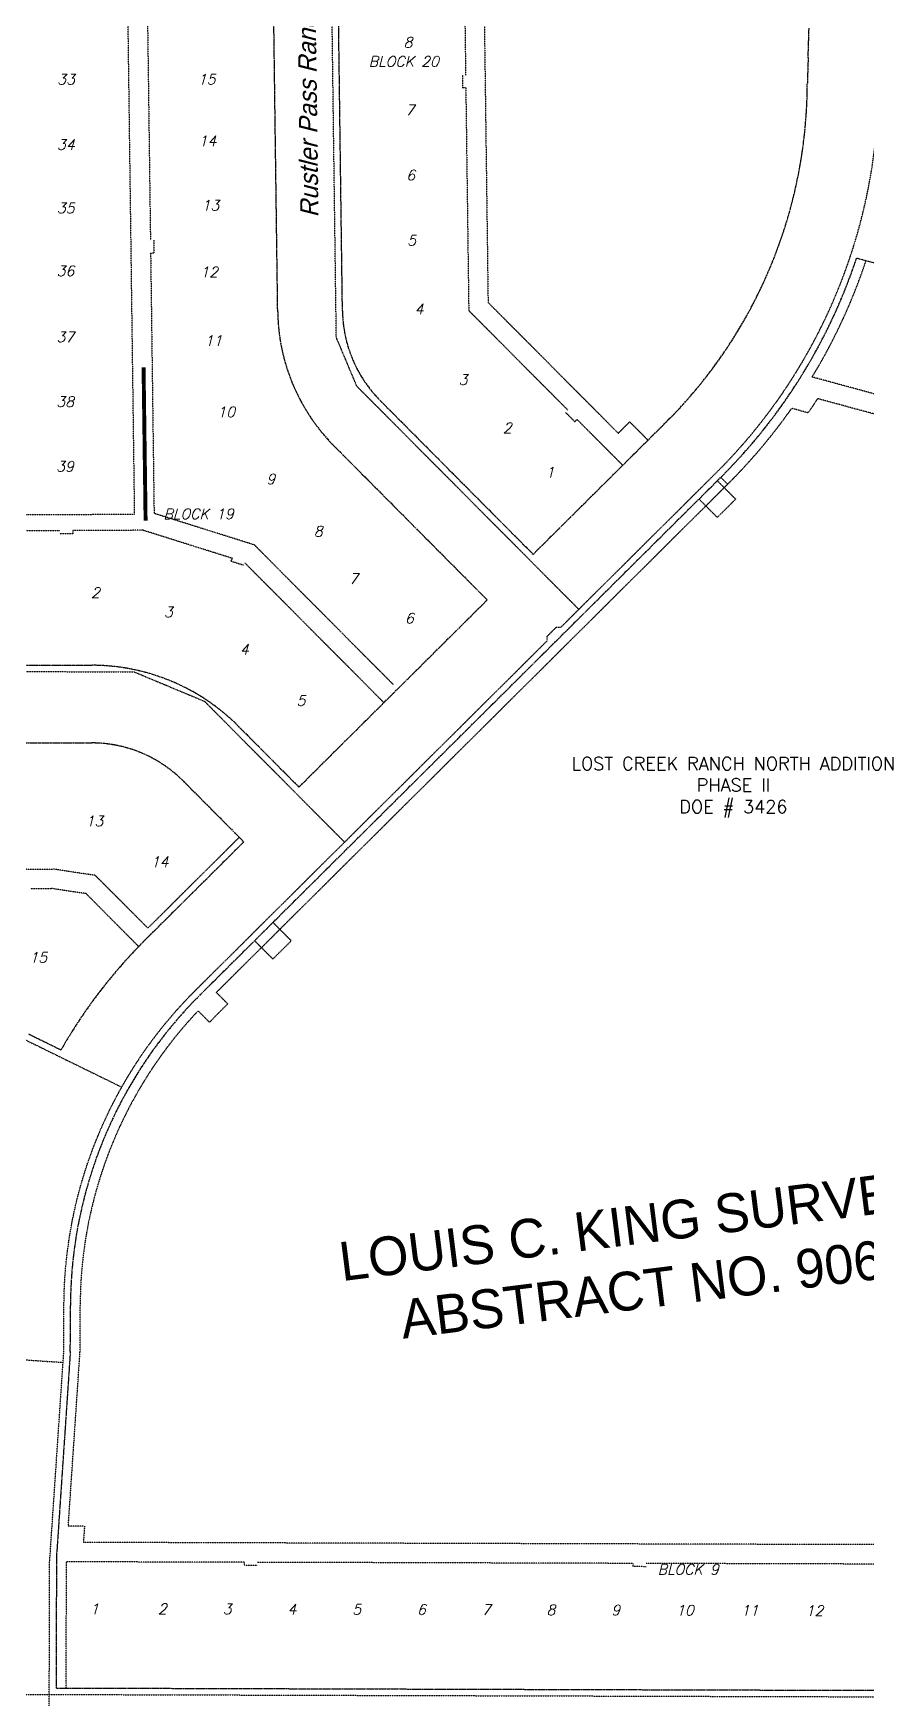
# Model space of a CAD drawing. Header units: feet. Extents: x 2327405 to 2393004, y 6977726 to 7089689.
# Drawn here: x 2340640 to 2341284, y 7041800 to 7043086 of the extents above; entities that cross this region are included whole.
import ezdxf

# ---------------------------------------------------------------- set-up
doc = ezdxf.new("R2010")
doc.units = ezdxf.units.FT
doc.header["$MEASUREMENT"] = 0
for name, pattern in [('HIDDEN2', [0.1875, 0.125, -0.0625]), ('HIDN200', [0.75, 0.5, -0.25]), ('HIDN50', [0.1875, 0.125, -0.0625]), ('PHNTM50', [1.5, 1, -0.1, 0.1, -0.1, 0.1, -0.1])]:
    doc.linetypes.add(name, pattern=pattern)
doc.layers.get('0').update_dxf_attribs({"linetype": 'CONTINUOUS'})
for name, color, linetype in [('s-adjoiner-txt', 2, 'CONTINUOUS'), ('s-easement', 252, 'HIDDEN2'), ('s-lot no.', 252, 'CONTINUOUS'), ('s-row', 252, 'PHNTM50'), ('s-street names', 252, 'CONTINUOUS'), ('s-survey-abs', 252, 'CONTINUOUS'), ('s-w', 251, 'HIDN50'), ('s-wall', 252, 'HIDN200')]:
    doc.layers.add(name, color=color, linetype=linetype)
doc.styles.add('L100', font='simplex.shx', dxfattribs={"height": 10})
doc.styles.add('ls100', font='simplex', dxfattribs={"oblique": 15, "height": 10})
doc.styles.add('LS80', font='simplex.shx', dxfattribs={"oblique": 15, "height": 8})
doc.styles.add('SHADOW', font='shadow')
doc.styles.add('TB', font='tb-ld.shx', dxfattribs={"oblique": 15, "height": 1.377953})

# ---------------------------------------------------------------- blocks, each defined once
blk = doc.blocks.new('2005042-10b')
at = {"layer": 's-easement'}
for p, q in [((2340718.61586, 7042715.07052), (2340710.45181, 7043328.48555)), ((2340987.02761, 7043211.91539), (2340991.4639, 7042878.59013)), ((2340972.19529, 7043199.21688), (2340974.12495, 7043054.22972)), ((2340727.47296, 7043176.72369), (2340730.79996, 7042926.74583)), ((2340971.62518, 7043054.19645), (2340971.75826, 7043044.19733)), ((2340974.25803, 7043044.2306), (2340971.75826, 7043044.19733)), ((2340974.25803, 7043044.2306), (2340976.54603, 7042872.31923)), ((2340733.29974, 7042926.7791), (2340733.43282, 7042916.77998)), ((2340730.93304, 7042916.74671), (2340733.43282, 7042916.77998)), ((2340730.93304, 7042916.74671), (2340733.60972, 7042715.63145)), ((2340976.54603, 7042872.31923), (2341053.09054, 7042795.33941)), ((2340991.4639, 7042878.59013), (2341091.93114, 7042777.55154)), ((2341357.15197, 7042789.5797), (2341241.65866, 7042820.95588)), ((2341361.32766, 7042772.90161), (2341245.93668, 7042804.24998)), ((2341051.31777, 7042793.57667), (2341058.36876, 7042786.48558)), ((2341238.62465, 7042793.28337), (2341225.81837, 7042796.76246)), ((2341058.36876, 7042786.48558), (2341060.14153, 7042788.24833)), ((2341060.14153, 7042788.24833), (2341095.39648, 7042752.79288)), ((2341091.93114, 7042777.55154), (2341100.795, 7042786.36528)), ((2341114.89698, 7042772.18311), (2341100.795, 7042786.36528)), ((2341168.46747, 7042740.8637), (2341182.58259, 7042726.66831)), ((2341171.106, 7042743.46104), (2341176.39425, 7042738.14272)), ((2341154.29843, 7042726.74851), (2341168.40041, 7042712.56633)), ((2341168.40041, 7042712.56633), (2341182.58259, 7042726.66831)), ((2340605.84856, 7042714.55111), (2340718.61586, 7042715.07052)), ((2340811.07056, 7042691.26682), (2340733.60972, 7042715.63145)), ((2340660.81405, 7042702.30415), (2340605.81311, 7042702.05081)), ((2340670.80713, 7042699.85015), (2340660.80696, 7042699.80409)), ((2340670.81422, 7042702.35021), (2340670.80713, 7042699.85015)), ((2340725.04776, 7042702.60001), (2340670.81422, 7042702.35021)), ((2340794.03952, 7042680.89926), (2340725.04776, 7042702.60001)), ((2340811.07056, 7042691.26682), (2340918.13932, 7042583.58917)), ((2340792.91859, 7042678.63108), (2340794.03952, 7042680.89926)), ((2340802.57245, 7042675.59455), (2340792.91859, 7042678.63108)), ((2340803.5447, 7042677.56187), (2340911.02818, 7042569.46714)), ((2340728.78935, 7042395.30993), (2340799.36358, 7042465.48508)), ((2340559.99332, 7042441.20267), (2340655.53991, 7042440.93176)), ((2340688.22473, 7042436.04416), (2340655.53991, 7042440.93176)), ((2340688.22473, 7042436.04416), (2340728.78935, 7042395.30993)), ((2340638.16199, 7042425.98097), (2340654.40344, 7042425.93492)), ((2340681.098, 7042421.94309), (2340654.40344, 7042425.93492)), ((2340681.098, 7042421.94309), (2340721.68483, 7042381.18656)), ((2340839.50113, 7042385.52691), (2340825.39915, 7042399.70908)), ((2340825.31896, 7042371.42493), (2340811.21698, 7042385.6071)), ((2340825.31896, 7042371.42493), (2340839.50113, 7042385.52691)), ((2340781.68446, 7042345.66493), (2340790.4982, 7042336.80107)), ((2340767.60833, 7042331.45629), (2340776.42622, 7042322.58826)), ((2340783.40711, 7042329.75008), (2340790.4982, 7042336.80107)), ((2340676.43905, 7042068.12932), (2340676.54013, 7042103.77801)), ((2340667.36291, 7041933.3962), (2340676.43905, 7042068.12932)), ((2340679.88884, 7041933.36068), (2340667.36291, 7041933.3962)), ((2340679.88884, 7041933.36068), (2340679.04695, 7041920.86302)), ((2340665.70257, 7041808.4004), (2340665.97902, 7041905.90001)), ((2340803.47847, 7041905.51014), (2340665.97902, 7041905.90001)), ((2340803.47138, 7041903.01015), (2340803.47847, 7041905.51014)), ((2340813.47134, 7041902.9818), (2340803.47138, 7041903.01015)), ((2341103.47726, 7041904.65952), (2340813.47843, 7041905.48179)), ((2341103.47018, 7041902.15953), (2341103.47726, 7041904.65952)), ((2341113.47014, 7041902.13118), (2341103.47018, 7041902.15953)), ((2341403.47606, 7041903.80891), (2341113.47722, 7041904.63117))]:
    blk.add_line(p, q, dxfattribs=at)
at = {"layer": 's-easement', "flags": 128}
blk.add_lwpolyline([(2340781.68446, 7042345.66493), (2341176.39425, 7042738.14272, 0.04389858), (2341225.81837, 7042796.76246, 0.04389858)], format="xyb", dxfattribs=at)
blk.add_lwpolyline([(2341384.39803, 7041918.86306), (2340679.04695, 7041920.86302)], dxfattribs=at)
at = {"layer": 's-easement'}
for centre, radius, start, end in [((2340867.91343, 7043048.37785), 437.5, 328.67971064, 341.65879514), ((2340867.91343, 7043048.37785), 450, 325.46729119, 327.14557685), ((2341009.03879, 7042102.83524), 332.5, 136.56098488, 179.83754366), ((2341009.03879, 7042102.83524), 320, 134.83754366, 136.62832832)]:
    blk.add_arc(centre, radius, start, end, dxfattribs=at)
at = {"layer": 's-row'}
for p, q in [((2340829.04563, 7042871.36818), (2340820.22614, 7043534.0298)), ((2340879.0412, 7042872.03358), (2340874.63739, 7043202.9189)), ((2341238.54852, 7043067.62765), (2341239.26375, 7043090.4343)), ((2341238.54852, 7043067.62765), (2341237.91194, 7043047.32875)), ((2341384.75455, 7042883.11484), (2341275.93942, 7042912.67674)), ((2340908.12146, 7042802.85448), (2341026.25837, 7042684.04573)), ((2341100.7148, 7042758.08112), (2341128.80006, 7042786.00757)), ((2340872.66602, 7042767.59953), (2340990.80293, 7042648.79078)), ((2341026.25837, 7042684.04573), (2341100.7148, 7042758.08112)), ((2340769.30513, 7042343.93226), (2341171.106, 7042743.46104)), ((2340845.43561, 7042504.24548), (2340990.80293, 7042648.79078)), ((2340605.51972, 7042598.57422), (2340685.77951, 7042598.34665)), ((2340798.78326, 7042551.16313), (2340845.43561, 7042504.24548)), ((2340045.27491, 7042540.1625), (2340685.60939, 7042538.34689)), ((2340756.23673, 7042508.85719), (2340802.88908, 7042461.93954)), ((2340726.99919, 7042386.47879), (2340802.88908, 7042461.93954)), ((2340661.66165, 7042301.15095), (2340636.84156, 7042313.33087)), ((2340668.93976, 7042068.39227), (2340669.04016, 7042103.79928)), ((2340668.93976, 7042068.39227), (2340658.50032, 7041913.42124)), ((2340658.2026, 7041808.42167), (2340658.50032, 7041913.42124)), ((2340658.2026, 7041808.42167), (2341488.05607, 7041806.06869))]:
    blk.add_line(p, q, dxfattribs=at)
for centre, radius, start, end in [((2340867.91343, 7043048.37785), 370, 314.83754366, 359.83754366), ((2340867.91343, 7043048.37785), 430, 327.3459978, 341.60392871), ((2340979.03235, 7042873.36438), 150, 180.76251521, 224.83754366), ((2340979.03235, 7042873.36438), 100, 180.76251521, 224.83754366), ((2340867.91343, 7043048.37785), 430, 314.83754366, 327.3459978), ((2340685.32585, 7042438.34729), 160, 44.83754366, 89.83754366), ((2340685.32585, 7042438.34729), 100, 44.83754366, 89.83754366), ((2341009.03879, 7042102.83524), 400, 134.83754366, 150.27819066), ((2341009.03879, 7042102.83524), 340, 134.83754366, 179.83754366)]:
    blk.add_arc(centre, radius, start, end, dxfattribs=at)
at = {"layer": 's-w', "flags": 128}
blk.add_lwpolyline([(2340651.94983, 7041542.93833), (2340652.27731, 7041658.43786), (2340652.68845, 7041803.43728), (2340652.97882, 7041905.84799), (2340663.94024, 7042068.56757), (2340664.04018, 7042103.81345, -0.1989123674), (2340765.77963, 7042347.4778), (2341037.08033, 7042617.24435), (2341037.08352, 7042620.77308), (2341044.17462, 7042627.82408), (2341047.717, 7042627.82088), (2341167.57998, 7042747.00606, 0.1988193219), (2341292.91335, 7043047.03025), (2341292.38823, 7043067.47499), (2341288.40858, 7043222.4156), (2341289.43127, 7043583.0987), (2341289.49129, 7043604.26709), (2341327.25919, 7043741.60977), (2341401.29599, 7044010.84403)], format="xyb", dxfattribs=at)
for points in [[(2341061.49327, 7042641.51925), (2340890.15974, 7042813.82714), (2340874.31373, 7042851.52324), (2340864.92416, 7043557.01894), (2340834.51759, 7043587.77697), (2340719.49316, 7043588.43789), (2340708.74897, 7043588.49962), (2340651.36989, 7043577.02189), (2340603.21093, 7043547.72716), (2340600.83441, 7042709.56753)], [(2339815.62635, 7042595.81387), (2340718.11331, 7042593.25495), (2340772.42932, 7042570.57575), (2340880.67051, 7042461.719)], [(2340039.66532, 7042325.17754), (2340587.67625, 7042323.62371), (2340619.82122, 7042316.11364), (2340708.65301, 7042272.52137)], [(2340608.92583, 7042063.56241), (2340663.35608, 7042059.89578)], [(2340652.68845, 7041803.43728), (2341515.30956, 7041800.9914), (2341554.56294, 7041808.68374), (2341591.56138, 7041823.88624), (2341641.54387, 7041857.07887), (2341669.90822, 7041885.28283), (2341681.78421, 7041902.94785), (2341750.64118, 7042040.70361)], [(2339819.52516, 7041805.79964), (2340652.68845, 7041803.43728)]]:
    blk.add_lwpolyline(points, dxfattribs=at)
at = {"layer": 's-wall'}
for p, q in [((2340726.18261, 7042710.10532), (2340724.62263, 7042828.39587)), ((2340728.18243, 7042710.13169), (2340726.62245, 7042828.42224))]:
    blk.add_line(p, q, dxfattribs=at)
at = {"layer": 's-wall', "const_width": 2}
blk.add_lwpolyline([(2340727.18252, 7042710.11851), (2340725.62254, 7042828.40905)], dxfattribs=at)
at = {"layer": 's-adjoiner-txt', "insert": (2341180.84712, 7042527.44459), "char_height": 10, "attachment_point": 2, "rotation": 359.99995136, "style": 'L100'}
blk.add_mtext('LOST CREEK RANCH NORTH ADDITION\\PPHASE II\\PDOE # 3426', dxfattribs=at)
at = {"layer": 's-lot no.', "style": 'LS80', "oblique": 15}
for s, p in [('8', (2340926.25052, 7043075.45661)), ('BLOCK 20', (2340899.30857, 7043060.7069)), ('15', (2340767.32533, 7043046.91489)), ('7', (2340927.59607, 7043023.26223)), ('14', (2340767.92733, 7042999.37377)), ('6', (2340928.26604, 7042972.9236)), ('13', (2340770.18991, 7042949.56582)), ('5', (2340928.93703, 7042922.50795)), ('12', (2340769.16848, 7042898.15853)), ('4', (2340934.77066, 7042869.502)), ('11', (2340772.52245, 7042845.09523)), ('3', (2340968.67439, 7042814.94425)), ('10', (2340782.42001, 7042790.02731)), ('2', (2341002.90381, 7042777.69483)), ('1', (2341035.83337, 7042743.47734)), ('9', (2340820.28521, 7042738.11928)), ('BLOCK 19', (2340740.90688, 7042711.22675)), ('8', (2340856.8797, 7042697.78121)), ('7', (2340884.15842, 7042661.28408)), ('2', (2340684.90022, 7042650.43379)), ('3', (2340741.22804, 7042635.48122)), ('6', (2340927.27737, 7042630.70855)), ('4', (2340799.79226, 7042606.65792)), ('5', (2340843.61275, 7042567.068)), ('13', (2340680.62932, 7042473.96638)), ('14', (2340731.05983, 7042442.53054)), ('15', (2340637.35389, 7042368.71466)), ('BLOCK 9', (2341122.31109, 7041896.03361)), ('1', (2340684.18181, 7041865.45816)), ('2', (2340736.5669, 7041865.57896)), ('3', (2340786.5667, 7041865.43824)), ('4', (2340836.56651, 7041865.29753)), ('5', (2340886.56631, 7041865.15681)), ('6', (2340936.56611, 7041865.01609)), ('7', (2340986.56591, 7041864.87537)), ('8', (2341036.56571, 7041864.73466)), ('9', (2341086.56552, 7041864.59394)), ('10', (2341136.56532, 7041864.45322)), ('11', (2341186.56512, 7041864.31251)), ('12', (2341236.56492, 7041864.17179))]:
    blk.add_text(s, height=8, dxfattribs=at).set_placement(p)
at = {"layer": 's-lot no.', "style": 'ls100', "oblique": 15}
for s, p in [('33', (2340658.75621, 7043046.89099)), ('34', (2340658.61334, 7042996.50509)), ('35', (2340658.47422, 7042947.43944)), ('36', (2340658.33677, 7042898.9615)), ('37', (2340658.19203, 7042847.9164)), ('38', (2340658.05026, 7042797.91639)), ('39', (2340657.90849, 7042747.91638))]:
    blk.add_text(s, height=8, rotation=359.83874976, dxfattribs=at).set_placement(p)
at = {"layer": 's-street names', "style": 'TB', "oblique": 15}
blk.add_text('Rustler Pass Ranch Road', height=14, rotation=90.7625, dxfattribs=at).set_placement((2340860.53667, 7042944.21568))
at = {"layer": 's-survey-abs', "insert": (2341101.57525, 7042180.87811), "char_height": 30, "width": 761.7470567, "attachment_point": 2, "rotation": 7.15791421, "style": 'SHADOW'}
blk.add_mtext('LOUIS C. KING SURVEY\\PABSTRACT NO. 906', dxfattribs=at)

msp = doc.modelspace()

# ---------------------------------------------------------------- block references
msp.add_blockref('2005042-10b', (0, 0))
msp.add_blockref('2005042-10b', (0, 0))

doc.saveas('drawing.dxf')
